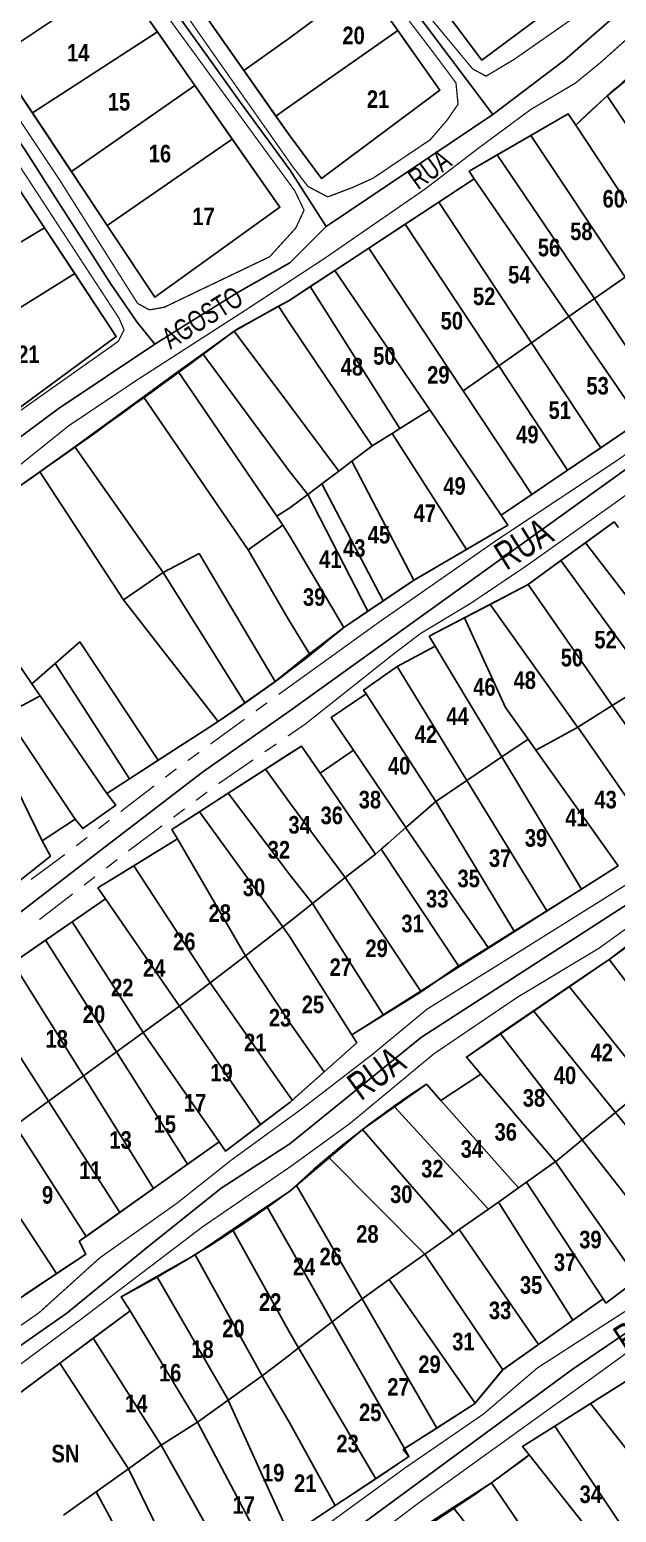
# Model space of a CAD drawing. Extents: x 204256 to 207861, y 4845615 to 4848347.
# Drawn here: x 206918.4 to 207002, y 4847288.9 to 4847500 of the extents above; entities that cross this region are included whole.
import ezdxf
from ezdxf.enums import TextEntityAlignment as Align

# ---------------------------------------------------------------- set-up
doc = ezdxf.new("R2010")
doc.units = 0
doc.header["$LTSCALE"] = 1.5
doc.header["$MEASUREMENT"] = 0
for name, pattern in [('PHANTOMX2', [5, 2.5, -0.5, 0.5, -0.5, 0.5, -0.5]), ('TRACO_13', [8, 5, -1, 1, -1]), ('TRACO_25', [8, 3, -1, 1, -1, 1, -1])]:
    doc.linetypes.add(name, pattern=pattern)
for name, color, linetype in [('CD-MALHA-LOTES', 40, 'CONTINUOUS'), ('RU-QUADRAS', 210, 'CONTINUOUS'), ('SV-EIXO-RUA-N-PAV', 6, 'CONTINUOUS'), ('SV-RUA-NAO-PAV-S-GUIA-C-GUIA', 7, 'PHANTOMX2'), ('SV-TXT-RUA-N-PAV-S-GUIA-C-GUIA', 7, 'CONTINUOUS'), ('Th_NmrPort', 7, 'CONTINUOUS')]:
    doc.layers.add(name, color=color, linetype=linetype)
doc.styles.add('ARIAL', font='ARIAL.TTF')
doc.styles.get("Standard").update_dxf_attribs({"font": 'swisscbo.ttf'})

msp = doc.modelspace()

# ---------------------------------------------------------------- linework, layer by layer
at = {"layer": 'CD-MALHA-LOTES', "linetype": 'Continuous'}
for p, q in [((206913.58, 4847495.92), (206931.05, 4847507.55)), ((206936.59, 4847499.63), (206931.05, 4847507.55)), ((206966.04, 4847506.63), (206955.44, 4847498.8)), ((206966.04, 4847506.63), (206970.83, 4847499.84)), ((206918.79, 4847488.1), (206936.59, 4847499.63)), ((206941.94, 4847491.98), (206936.59, 4847499.63)), ((206948.92, 4847494.12), (206955.44, 4847498.8)), ((206970.83, 4847499.84), (206955.44, 4847489.07)), ((206970.83, 4847499.84), (206976.83, 4847491.34)), ((206913.58, 4847495.92), (206918.79, 4847488.1)), ((206948.92, 4847494.12), (206953.48, 4847487.64)), ((207005.87, 4847494.8), (207000.66, 4847490.53)), ((206924.35, 4847479.74), (206941.94, 4847491.98)), ((206947.27, 4847484.35), (206941.94, 4847491.98)), ((206976.83, 4847491.34), (206959.97, 4847478.79)), ((207000.66, 4847490.53), (206996.18, 4847486.37)), ((207000.66, 4847490.53), (207013.13, 4847471.73)), ((206918.79, 4847488.1), (206924.35, 4847479.74)), ((206953.48, 4847487.64), (206955.44, 4847489.07)), ((206953.48, 4847487.64), (206955.35, 4847484.98)), ((207008.14, 4847468.21), (206996.18, 4847486.37)), ((206929.45, 4847472.07), (206947.27, 4847484.35)), ((206959.97, 4847478.79), (206955.35, 4847484.98)), ((206989.79, 4847484.9), (206984.98, 4847482.12)), ((206989.79, 4847484.9), (207003.2, 4847464.74)), ((206984.98, 4847482.12), (206998.83, 4847461.67)), ((206924.35, 4847479.74), (206929.45, 4847472.07)), ((206920.53, 4847471.74), (206915.75, 4847478.98)), ((206981.72, 4847478.73), (206976.67, 4847475.41)), ((206995.2, 4847459.12), (206981.72, 4847478.73)), ((206976.67, 4847475.41), (206971.91, 4847472.28)), ((206989.89, 4847455.38), (206976.67, 4847475.41)), ((206901.05, 4847460.1), (206920.53, 4847471.74)), ((206924.83, 4847465.24), (206920.53, 4847471.74)), ((206929.45, 4847472.07), (206936.25, 4847461.86)), ((206971.91, 4847472.28), (206966.71, 4847468.87)), ((206985.23, 4847452.11), (206971.91, 4847472.28)), ((206966.71, 4847468.87), (206961.87, 4847465.69)), ((206966.71, 4847468.87), (206980.16, 4847448.54)), ((206924.83, 4847465.24), (206905.37, 4847453.17)), ((206961.87, 4847465.69), (206958.35, 4847463.38)), ((206975.38, 4847445.84), (206961.87, 4847465.69)), ((207003.2, 4847464.74), (206998.83, 4847461.67)), ((206955.44, 4847461.47), (206958.35, 4847463.38)), ((206958.35, 4847463.38), (206971.14, 4847443.18)), ((206953.84, 4847460.59), (206947.51, 4847457.02)), ((206953.84, 4847460.59), (206955.44, 4847461.47)), ((206955.44, 4847458.15), (206953.84, 4847460.59)), ((206998.83, 4847461.67), (206995.2, 4847459.12)), ((206999, 4847461.41), (206998.83, 4847461.67)), ((207008.83, 4847446.62), (206999, 4847461.41)), ((206967.2, 4847440.7), (206955.44, 4847458.15)), ((206989.89, 4847455.38), (206995.2, 4847459.12)), ((207005.4, 4847444.29), (206995.2, 4847459.12)), ((206947.51, 4847457.02), (206943.07, 4847453.81)), ((206955.44, 4847446.47), (206947.51, 4847457.02)), ((206943.07, 4847453.81), (206939.56, 4847451.28)), ((206943.07, 4847453.81), (206955.44, 4847437)), ((206985.23, 4847452.11), (206989.89, 4847455.38)), ((206989.89, 4847455.38), (206999.74, 4847440.45)), ((206985.23, 4847452.11), (206980.16, 4847448.54)), ((206995.03, 4847437.26), (206985.23, 4847452.11)), ((206939.56, 4847451.28), (206934.6, 4847447.68)), ((206939.56, 4847451.28), (206953.63, 4847430.71)), ((206934.6, 4847447.68), (206924.82, 4847440.59)), ((206949.51, 4847425.92), (206934.6, 4847447.68)), ((206980.16, 4847448.54), (206989.91, 4847433.78)), ((206962.45, 4847437.13), (206955.44, 4847446.47)), ((206971.14, 4847443.18), (206975.38, 4847445.84)), ((206975.38, 4847445.84), (206985.57, 4847430.84)), ((206971.14, 4847443.18), (206970.04, 4847442.49)), ((206999.74, 4847440.45), (207005.4, 4847444.29)), ((206970.04, 4847442.49), (206967.2, 4847440.7)), ((206980.63, 4847425.98), (206970.04, 4847442.49)), ((206924.82, 4847440.59), (206919.87, 4847437.01)), ((206924.82, 4847440.59), (206937.42, 4847422.69)), ((206967.12, 4847440.65), (206964.31, 4847438.53)), ((206967.2, 4847440.7), (206967.12, 4847440.65)), ((206995.03, 4847437.26), (206999.74, 4847440.45)), ((206919.87, 4847437.01), (206905.06, 4847426.76)), ((206919.87, 4847437.01), (206931.77, 4847418.8)), ((206955.44, 4847437), (206958.02, 4847433.77)), ((206962.45, 4847437.13), (206960.04, 4847435.3)), ((206964.31, 4847438.53), (206962.45, 4847437.13)), ((206964.31, 4847438.53), (206973.13, 4847421.58)), ((206989.91, 4847433.78), (206995.03, 4847437.26)), ((206960.04, 4847435.3), (206958.02, 4847433.77)), ((206968.77, 4847418.66), (206960.04, 4847435.3)), ((206958.02, 4847433.77), (206955.44, 4847431.91)), ((206958.02, 4847433.77), (206966.59, 4847417.2)), ((206985.57, 4847430.84), (206989.91, 4847433.78)), ((206953.63, 4847430.71), (206955.44, 4847431.91)), ((206953.63, 4847430.71), (206954.45, 4847429.43)), ((206986.53, 4847429.44), (206985.57, 4847430.84)), ((206949.51, 4847425.92), (206954.45, 4847429.43)), ((206954.45, 4847429.43), (206955.44, 4847427.87)), ((206980.63, 4847425.98), (206986.53, 4847429.44)), ((206963.13, 4847414.88), (206955.44, 4847427.87)), ((206997.56, 4847426.92), (206994.07, 4847424.39)), ((207010.66, 4847409.9), (206997.56, 4847426.92)), ((206905.64, 4847425.99), (206918.73, 4847406.86)), ((206937.42, 4847422.69), (206942.56, 4847425.4)), ((206942.56, 4847425.4), (206953.37, 4847407.2)), ((206955.28, 4847415.99), (206949.51, 4847425.92)), ((206973.13, 4847421.58), (206980.63, 4847425.98)), ((206994.07, 4847424.39), (206989.39, 4847421)), ((207006.7, 4847407.04), (206994.07, 4847424.39)), ((206931.77, 4847418.8), (206937.42, 4847422.69)), ((206949.04, 4847404.14), (206937.42, 4847422.69)), ((206968.77, 4847418.66), (206973.13, 4847421.58)), ((206989.39, 4847421), (206983.97, 4847418.15)), ((206989.39, 4847421), (207001.39, 4847403.74)), ((206945.25, 4847401.5), (206931.77, 4847418.8)), ((206966.59, 4847417.2), (206968.77, 4847418.66)), ((206983.97, 4847418.15), (206980.34, 4847416.25)), ((206958.26, 4847411.13), (206955.28, 4847415.99)), ((206966.59, 4847417.2), (206963.13, 4847414.88)), ((206986.2, 4847403.47), (206980.34, 4847416.25)), ((206963.13, 4847414.88), (206958.26, 4847411.13)), ((206925.55, 4847412.83), (206922.02, 4847409.74)), ((206936.72, 4847395.97), (206925.55, 4847412.83)), ((206976.14, 4847412.2), (206970.73, 4847409.32)), ((206976.14, 4847412.2), (206980.14, 4847405.58)), ((206922.02, 4847409.74), (206918.73, 4847406.86)), ((206932.62, 4847393.31), (206922.02, 4847409.74)), ((206958.26, 4847411.13), (206953.37, 4847407.2)), ((206965.96, 4847405.96), (206970.73, 4847409.32)), ((206970.73, 4847409.32), (206980.68, 4847393.11)), ((206918.73, 4847406.86), (206919.9, 4847405.14)), ((206953.37, 4847407.2), (206949.04, 4847404.14)), ((206966.32, 4847405.41), (206965.96, 4847405.96)), ((206976.26, 4847390.12), (206966.32, 4847405.41)), ((206980.14, 4847405.58), (206985.65, 4847396.46)), ((207001.39, 4847403.74), (207006.7, 4847407.04)), ((206919.9, 4847405.14), (206914.97, 4847402.49)), ((206929.42, 4847391.23), (206919.9, 4847405.14)), ((206949.04, 4847404.14), (206945.25, 4847401.5)), ((206989.39, 4847398.99), (206986.2, 4847403.47)), ((206996.46, 4847400.68), (207001.39, 4847403.74)), ((207001.39, 4847403.74), (207012.47, 4847387.98)), ((206920.2, 4847384.51), (206912.13, 4847400.97)), ((206914.97, 4847402.49), (206924.9, 4847387.59)), ((206936.72, 4847395.97), (206945.25, 4847401.5)), ((206985.65, 4847396.46), (206989.39, 4847398.99)), ((206989.39, 4847398.99), (206990.5, 4847397.42)), ((207007.57, 4847384.65), (206996.46, 4847400.68)), ((206955.38, 4847396.89), (206952, 4847394.71)), ((206955.38, 4847396.89), (206957.11, 4847397.98)), ((206957.11, 4847397.98), (206959.77, 4847394.12)), ((206964.52, 4847397.4), (206959.77, 4847394.12)), ((206971.98, 4847386.38), (206964.52, 4847397.4)), ((206990.5, 4847397.42), (207002.21, 4847380.94)), ((206932.62, 4847393.31), (206936.72, 4847395.97)), ((206952, 4847394.71), (206946.67, 4847391.27)), ((206952, 4847394.71), (206955.44, 4847389.93)), ((206980.68, 4847393.11), (206985.65, 4847396.46)), ((206997.01, 4847377.61), (206985.65, 4847396.46)), ((206929.42, 4847391.23), (206932.62, 4847393.31)), ((206959.77, 4847394.12), (206967.66, 4847382.62)), ((206980.68, 4847393.11), (206976.26, 4847390.12)), ((206992.08, 4847374.54), (206980.68, 4847393.11)), ((206930.67, 4847389.6), (206929.42, 4847391.23)), ((206942.6, 4847388.64), (206946.67, 4847391.27)), ((206946.67, 4847391.27), (206955.44, 4847379.67)), ((206925.96, 4847386.24), (206930.67, 4847389.6)), ((206942.6, 4847388.64), (206938.65, 4847386.1)), ((206954.48, 4847372.26), (206942.6, 4847388.64)), ((206963.32, 4847379.27), (206955.44, 4847389.93)), ((206976.26, 4847390.12), (206971.98, 4847386.38)), ((206987.42, 4847371.63), (206976.26, 4847390.12)), ((206924.9, 4847387.59), (206920.2, 4847384.51)), ((206924.9, 4847387.59), (206925.96, 4847386.24)), ((206969.45, 4847384.18), (206971.98, 4847386.38)), ((206921.35, 4847382.3), (206920.2, 4847384.51)), ((206933.22, 4847380.94), (206939.48, 4847384.8)), ((206938.65, 4847386.1), (206939.48, 4847384.8)), ((206939.48, 4847384.8), (206949.16, 4847368.12)), ((206968.45, 4847383.31), (206969.45, 4847384.18)), ((206917.02, 4847378.84), (206921.35, 4847382.3)), ((206967.66, 4847382.62), (206968.45, 4847383.31)), ((206968.45, 4847383.31), (206979.5, 4847366.69)), ((206933.22, 4847380.94), (206928.12, 4847377.8)), ((206944.13, 4847364.3), (206933.22, 4847380.94)), ((207002.21, 4847380.94), (206997.01, 4847377.61)), ((206928.12, 4847377.8), (206929.22, 4847376.25)), ((206958.69, 4847375.56), (206955.44, 4847379.67)), ((206963.32, 4847379.27), (206958.69, 4847375.56)), ((206974.18, 4847363.01), (206963.32, 4847379.27)), ((206924.47, 4847372.98), (206929.22, 4847376.25)), ((206929.22, 4847376.25), (206939.73, 4847360.95)), ((206992.08, 4847374.54), (206997.01, 4847377.61)), ((206958.69, 4847375.56), (206955.44, 4847373.01)), ((206958.69, 4847375.56), (206968.79, 4847359.69)), ((206987.42, 4847371.63), (206992.08, 4847374.54)), ((206924.47, 4847372.98), (206920.68, 4847370.37)), ((206934.57, 4847357.22), (206924.47, 4847372.98)), ((206954.48, 4847372.26), (206949.16, 4847368.12)), ((206954.48, 4847372.26), (206955.44, 4847373.01)), ((206955.44, 4847370.82), (206954.48, 4847372.26)), ((206983.73, 4847369.33), (206987.42, 4847371.63)), ((206916.01, 4847367.15), (206920.68, 4847370.37)), ((206920.68, 4847370.37), (206930.77, 4847354.46)), ((206964.27, 4847356.91), (206955.44, 4847370.82)), ((206949.16, 4847368.12), (206944.13, 4847364.3)), ((206949.16, 4847368.12), (206955.44, 4847358.6)), ((207000.94, 4847367.63), (206995.26, 4847363.78)), ((207012.42, 4847352.52), (207000.94, 4847367.63)), ((206926.05, 4847351.04), (206916.01, 4847367.15)), ((206974.18, 4847363.01), (206979.5, 4847366.69)), ((206921.09, 4847347.45), (206910.76, 4847363.54)), ((206944.13, 4847364.3), (206939.73, 4847360.95)), ((206944.13, 4847364.3), (206955.44, 4847348.06)), ((206968.79, 4847359.69), (206974.18, 4847363.01)), ((206995.26, 4847363.78), (206990.17, 4847360.31)), ((207006.79, 4847349.29), (206995.26, 4847363.78)), ((206939.73, 4847360.95), (206934.57, 4847357.22)), ((206939.73, 4847360.95), (206951.3, 4847344.12)), ((206968.79, 4847359.69), (206964.27, 4847356.91)), ((206990.17, 4847360.31), (206985.43, 4847357.09)), ((207001.84, 4847345.84), (206990.17, 4847360.31)), ((206930.77, 4847354.46), (206934.57, 4847357.22)), ((206934.57, 4847357.22), (206945.39, 4847341.68)), ((206955.44, 4847358.6), (206960.33, 4847351.62)), ((206964.27, 4847356.91), (206964.99, 4847355.77)), ((206997.1, 4847341.96), (206985.43, 4847357.09)), ((206964.99, 4847355.77), (206960.33, 4847351.62)), ((206930.77, 4847354.46), (206926.05, 4847351.04)), ((206940.9, 4847338.49), (206930.77, 4847354.46)), ((206921.09, 4847347.45), (206926.05, 4847351.04)), ((206936.02, 4847335.02), (206926.05, 4847351.04)), ((206960.33, 4847351.62), (206955.8, 4847347.57)), ((206982.66, 4847351.31), (206976.98, 4847347.56)), ((207001.84, 4847345.84), (207005.13, 4847348.53)), ((206921.09, 4847347.45), (206916.35, 4847344.01)), ((206931.24, 4847331.62), (206921.09, 4847347.45)), ((206951.3, 4847344.12), (206955.5, 4847347.3)), ((206955.44, 4847348.06), (206955.8, 4847347.57)), ((206955.8, 4847347.57), (206955.5, 4847347.3)), ((206965.82, 4847343.42), (206970.37, 4847346.65)), ((206970.37, 4847346.65), (206983.65, 4847332.18)), ((206976.98, 4847347.56), (206988.05, 4847335.11)), ((206926.44, 4847328.2), (206916.35, 4847344.01)), ((206946.29, 4847340.34), (206951.3, 4847344.12)), ((206997.1, 4847341.96), (207001.84, 4847345.84)), ((207001.84, 4847345.84), (207014.96, 4847329.59)), ((206965.82, 4847343.42), (206961.05, 4847339.4)), ((206978.73, 4847328.52), (206965.82, 4847343.42)), ((206993.28, 4847338.83), (206997.1, 4847341.96)), ((206997.1, 4847341.96), (207009.78, 4847325.7)), ((206922.24, 4847322.91), (206910.94, 4847340.09)), ((206945.39, 4847341.68), (206940.9, 4847338.49)), ((206945.39, 4847341.68), (206946.29, 4847340.34)), ((206936.02, 4847335.02), (206940.9, 4847338.49)), ((206961.05, 4847339.4), (206956.41, 4847335.46)), ((206974.7, 4847325.66), (206961.05, 4847339.4)), ((206993.28, 4847338.83), (207005.03, 4847322.14)), ((206989.19, 4847335.92), (206988.05, 4847335.11)), ((207000.08, 4847319.31), (206989.19, 4847335.92)), ((206931.24, 4847331.62), (206936.02, 4847335.02)), ((206952.17, 4847332.44), (206955.44, 4847334.64)), ((206955.44, 4847334.64), (206956.41, 4847335.46)), ((206956.41, 4847335.46), (206965.74, 4847319.32)), ((206985.19, 4847333.09), (206988.05, 4847335.11)), ((206926.44, 4847328.2), (206931.24, 4847331.62)), ((206947.28, 4847329.17), (206952.17, 4847332.44)), ((206952.17, 4847332.44), (206955.44, 4847326.73)), ((206983.75, 4847332.07), (206979.6, 4847329.17)), ((206983.65, 4847332.18), (206983.75, 4847332.07)), ((206983.75, 4847332.07), (206985.19, 4847333.09)), ((206985.19, 4847333.09), (206995.77, 4847316.27)), ((206925.47, 4847327.51), (206926.44, 4847328.2)), ((206926.41, 4847325.68), (206925.47, 4847327.51)), ((206941.96, 4847325.6), (206947.28, 4847329.17)), ((206947.28, 4847329.17), (206955.44, 4847314.47)), ((206978.73, 4847328.52), (206974.7, 4847325.66)), ((206979.6, 4847329.17), (206978.73, 4847328.52)), ((206990.88, 4847312.81), (206979.6, 4847329.17)), ((206922.24, 4847322.91), (206926.41, 4847325.68)), ((206936.51, 4847322.49), (206941.96, 4847325.6)), ((206951.53, 4847308.37), (206941.96, 4847325.6)), ((206961.51, 4847316.06), (206955.44, 4847326.73)), ((206974.7, 4847325.66), (206969.6, 4847322.05)), ((206974.7, 4847325.66), (206985.81, 4847309.23)), ((206917.64, 4847319.84), (206922.24, 4847322.91)), ((206936.51, 4847322.49), (206946.62, 4847305.02)), ((206969.6, 4847322.05), (206965.74, 4847319.32)), ((206981.84, 4847304.47), (206969.6, 4847322.05)), ((207000.47, 4847318.71), (207005.03, 4847322.14)), ((206965.74, 4847319.32), (206961.51, 4847316.06)), ((206965.74, 4847319.32), (206976.38, 4847300.93)), ((206995.77, 4847316.27), (207000.08, 4847319.31)), ((207000.08, 4847319.31), (207000.47, 4847318.71)), ((206927.45, 4847313.7), (206932.7, 4847317.6)), ((206932.7, 4847317.6), (206942.29, 4847301.78)), ((206956.7, 4847312.34), (206955.44, 4847314.47)), ((206961.51, 4847316.06), (206956.7, 4847312.34)), ((206961.51, 4847316.06), (206971.78, 4847298)), ((206990.88, 4847312.81), (206995.77, 4847316.27)), ((206927.45, 4847313.7), (206922.68, 4847310.16)), ((206937.15, 4847298.5), (206927.45, 4847313.7)), ((206956.7, 4847312.34), (206955.44, 4847311.37)), ((206956.7, 4847312.34), (206967.69, 4847293.72)), ((206985.81, 4847309.23), (206990.88, 4847312.81)), ((206955.44, 4847311.37), (206951.53, 4847308.37)), ((206907.11, 4847298.59), (206922.68, 4847310.16)), ((206922.68, 4847310.16), (206932.47, 4847295.13)), ((206946.68, 4847304.91), (206951.53, 4847308.37)), ((206951.53, 4847308.37), (206955.44, 4847301.6)), ((206981.84, 4847304.47), (206985.81, 4847309.23)), ((207003.88, 4847307.94), (206998.29, 4847304.41)), ((206942.29, 4847301.78), (206946.68, 4847304.91)), ((206946.62, 4847305.02), (206946.68, 4847304.91)), ((206946.68, 4847304.91), (206954.84, 4847286.9)), ((206998.29, 4847304.41), (206993.22, 4847301.22)), ((207011.17, 4847288.02), (206998.29, 4847304.41)), ((206942.29, 4847301.78), (206937.15, 4847298.5)), ((206951.36, 4847284.65), (206942.29, 4847301.78)), ((206961.93, 4847289.89), (206955.44, 4847301.6)), ((206971.78, 4847298), (206976.38, 4847300.93)), ((207004.89, 4847283.78), (206993.22, 4847301.22)), ((206937.15, 4847298.5), (206932.47, 4847295.13)), ((206946.46, 4847281.87), (206937.15, 4847298.5)), ((206989.57, 4847297.1), (206984.17, 4847293.14)), ((206989.57, 4847297.1), (207001.8, 4847281.67)), ((206927.9, 4847291.85), (206932.47, 4847295.13)), ((206932.47, 4847295.13), (206941.63, 4847276.38)), ((206967.69, 4847293.72), (206961.93, 4847289.89)), ((206927.9, 4847291.85), (206923.23, 4847288.51)), ((206937.47, 4847274.13), (206927.9, 4847291.85)), ((206984.17, 4847293.14), (206978.71, 4847289.61)), ((206984.17, 4847293.14), (206995.35, 4847276.84)), ((206961.93, 4847289.89), (206955.44, 4847285.57)), ((206978.71, 4847289.61), (206973.5, 4847286.25)), ((206978.71, 4847289.61), (206991.39, 4847273.78))]:
    msp.add_line(p, q, dxfattribs=at)
for points in [[(206975.61, 4847505.22), (206982.83, 4847495.62), (206998.32, 4847507.17)], [(206944.11, 4847500.97), (206948.92, 4847494.12)], [(206996.18, 4847486.37), (206995.12, 4847487.98), (206989.79, 4847484.9)], [(206936.25, 4847461.86), (206954.04, 4847474.67), (206947.27, 4847484.35)], [(206984.98, 4847482.12), (206980.98, 4847479.81), (206981.72, 4847478.73)], [(206912.09, 4847442.56), (206930.74, 4847456.28), (206924.83, 4847465.24)], [(207002.27, 4847429.1), (207001.65, 4847429.88), (206997.56, 4847426.92)], [(206983.97, 4847418.15), (206996.36, 4847400.83)], [(206980.34, 4847416.25), (206975.29, 4847413.61), (206976.14, 4847412.2)], [(206966.32, 4847405.41), (206961.36, 4847402.07), (206964.52, 4847397.4)], [(206996.23, 4847400.54), (206990.5, 4847397.42)], [(206996.46, 4847400.68), (206996.23, 4847400.54)], [(206996.36, 4847400.83), (206996.46, 4847400.68)], [(206971.98, 4847386.38), (206972.08, 4847386.23), (206983.73, 4847369.33)], [(206967.66, 4847382.62), (206967.49, 4847382.47), (206963.32, 4847379.27)], [(207006.6, 4847371.94), (207001.07, 4847367.72), (207000.94, 4847367.63)], [(206979.5, 4847366.69), (206979.6, 4847366.76), (206983.73, 4847369.33)], [(206985.43, 4847357.09), (206980.61, 4847353.72), (206982.66, 4847351.31)], [(206993.13, 4847339.04), (206982.66, 4847351.31)], [(206976.98, 4847347.56), (206974.92, 4847349.87), (206970.37, 4847346.65)], [(206989.19, 4847335.92), (206993.12, 4847338.7), (206993.28, 4847338.83)], [(206993.28, 4847338.83), (206993.13, 4847339.04)], [(206936.51, 4847322.49), (206931.46, 4847319.62), (206932.7, 4847317.6)], [(206976.38, 4847300.93), (206981.76, 4847304.37), (206981.84, 4847304.47)], [(206993.22, 4847301.22), (206988.61, 4847298.31), (206989.57, 4847297.1)], [(206967.69, 4847293.72), (206972.42, 4847296.87), (206971.78, 4847298)]]:
    msp.add_lwpolyline(points, dxfattribs=at)
at = {"layer": 'RU-QUADRAS', "color": 6, "linetype": 'Continuous'}
msp.add_lwpolyline([(206875.71, 4847640.99), (206891.75, 4847652.17), (206943.28, 4847582.61), (206973.87, 4847539.58), (206998.32, 4847507.17), (206982.83, 4847495.62), (206955.44, 4847532.03, 0.003741)], format="xyb", close=True, dxfattribs=at)
for points in [[(206856.17, 4847626.02), (206870.96, 4847636.9), (206955.44, 4847521.66), (206976.83, 4847491.34), (206959.97, 4847478.79), (206955.35, 4847484.98)], [(206836.43, 4847611.86), (206850.68, 4847622.51), (206954.04, 4847474.67), (206936.25, 4847461.86)], [(206815.1, 4847596.56), (206831.35, 4847606.79), (206930.74, 4847456.28), (206912.09, 4847442.56)]]:
    msp.add_lwpolyline(points, close=True, dxfattribs=at)
for points in [[(206905.06, 4847426.76, 0.010422), (206947.96, 4847457.34), (206955.44, 4847461.47), (206981.72, 4847478.73), (206980.98, 4847479.81), (206995.12, 4847487.98), (206996.18, 4847486.37, -0.031038), (207009.84, 4847498.05)], [(207010.23, 4847447.57), (206985.57, 4847430.84), (206986.53, 4847429.44), (206973.08, 4847421.55), (206963.13, 4847414.88, -0.029604), (206945.27, 4847401.51), (206929.42, 4847391.23), (206930.67, 4847389.6), (206925.96, 4847386.24), (206924.9, 4847387.59), (206920.2, 4847384.51), (206921.35, 4847382.3), (206917.02, 4847378.84)], [(206882.83, 4847283.56, 0.023117), (206903.61, 4847298.16), (206904.73, 4847296.82), (206932.7, 4847317.6), (206931.46, 4847319.62, 0.03653), (206955.44, 4847334.64, -0.043511), (206974.92, 4847349.87), (206976.98, 4847347.56), (206982.66, 4847351.31), (206980.61, 4847353.72), (207000.94, 4847367.63), (207017.26, 4847379.39)], [(206969.08, 4847283.39, 0.02956), (206989.57, 4847297.1), (206988.61, 4847298.31), (207003.89, 4847307.94)]]:
    msp.add_lwpolyline(points, format="xyb", dxfattribs=at)
for points in [[(206906.08, 4847360.32), (206929.22, 4847376.25), (206928.12, 4847377.8), (206939.48, 4847384.8), (206938.65, 4847386.1), (206957.11, 4847397.98), (206959.77, 4847394.12), (206964.52, 4847397.4), (206961.36, 4847402.07), (206966.32, 4847405.41), (206965.96, 4847405.96), (206970.73, 4847409.32), (206976.14, 4847412.2), (206975.29, 4847413.61), (206989.31, 4847420.95), (207001.65, 4847429.88), (207002.27, 4847429.1)], [(207002.21, 4847380.94), (206964.27, 4847356.91), (206964.99, 4847355.77), (206955.5, 4847347.3), (206946.29, 4847340.34), (206945.39, 4847341.68), (206925.47, 4847327.51), (206926.41, 4847325.68), (206912.86, 4847316.66)], [(207019.33, 4847332.87), (207000.47, 4847318.71), (207000.08, 4847319.31), (206985.77, 4847309.2), (206981.76, 4847304.37), (206971.58, 4847297.87), (206972.42, 4847296.87), (206955.44, 4847285.57)]]:
    msp.add_lwpolyline(points, dxfattribs=at)
at = {"layer": 'SV-EIXO-RUA-N-PAV'}
for points in [[(206955.46, 4847402.99), (207035.84, 4847460.74), (207084.5, 4847497.59), (207121.98, 4847523.54), (207165.68, 4847555.71), (207192.57, 4847574.41), (207205.87, 4847583.46), (207301.47, 4847651.14), (207305.04, 4847655.16), (207308.41, 4847658.97), (207325.89, 4847668.53), (207332.02, 4847674.83), (207339.59, 4847679.34), (207343.73, 4847683.48), (207348.06, 4847684.2), (207352.48, 4847684.2)], [(206955.46, 4847466.78), (206960.63, 4847471.95), (206984.37, 4847487.87), (206994.59, 4847495.6), (207004.03, 4847503.87), (207016.04, 4847514.4), (207023.23, 4847520.04), (207033.25, 4847527.9), (207042.82, 4847534.87), (207054.7, 4847543.52), (207063.02, 4847550.24), (207076.67, 4847561.26), (207089.82, 4847570.87), (207101.3, 4847579.27), (207110.59, 4847585.97), (207130.3, 4847600.2), (207142.21, 4847608.79), (207150.48, 4847614.65), (207160.48, 4847621.79), (207167.63, 4847626.8), (207170.81, 4847629.28), (207188.01, 4847642.68), (207190.86, 4847644.77), (207207.08, 4847656.72)], [(207374.98, 4847651), (207367.88, 4847645.82), (207360.67, 4847639.15), (207331.83, 4847617.06), (207324.09, 4847611.13), (207311.66, 4847600.5), (207256.51, 4847561.39), (207217.49, 4847536.79), (207215.72, 4847534.76), (207215.29, 4847534.03), (207211.55, 4847529.94), (207182.71, 4847509.94), (207159.47, 4847491.02), (207069.99, 4847422.08), (207011.33, 4847380.54), (206974.21, 4847356.58), (206955.45, 4847341.36)], [(206955.46, 4847480.02), (206948.43, 4847489.57), (206940.29, 4847500.96), (206930.22, 4847515.05), (206925.23, 4847521.67), (206915.41, 4847535.15), (206908.09, 4847545.93), (206899.24, 4847558.6), (206891.91, 4847568.98), (206884.18, 4847580.07), (206876.7, 4847591.01), (206869.58, 4847600.88), (206861.95, 4847611.92), (206855.43, 4847620.67), (206851.98, 4847625.86), (206850.04, 4847627.99)], [(206830.95, 4847612.72), (206834.05, 4847609.02), (206838.73, 4847601.69), (206842.81, 4847595.34), (206847.73, 4847588.2), (206851.81, 4847582.15), (206856.34, 4847575.35), (206860.95, 4847568.28), (206866.39, 4847559.82), (206869.79, 4847554.68), (206873.99, 4847548.07), (206879.28, 4847540.36), (206885.7, 4847530.8), (206891.07, 4847523.01), (206895.45, 4847516.36), (206900.63, 4847508.09), (206906.45, 4847499.77), (206912.34, 4847490.74), (206917.94, 4847482.5), (206921.94, 4847476.27), (206926.63, 4847468.94), (206929.92, 4847463.8), (206933.69, 4847458.36), (206936.25, 4847455.18)], [(206955.45, 4847279.71), (206995.65, 4847309.27), (207028.09, 4847331.26), (207055.3, 4847351.62), (207089.54, 4847376.67), (207128.74, 4847404.87), (207201.19, 4847460.92), (207238.4, 4847489.66), (207241.6, 4847492.19), (207248.67, 4847497.41), (207286.88, 4847520.12), (207337.43, 4847552.83), (207365.03, 4847570.44), (207368.78, 4847572.83), (207411.58, 4847602.66)], [(206955.46, 4847526.3), (206984.37, 4847487.87)], [(206955.46, 4847480.02), (206960.63, 4847471.95)], [(206955.46, 4847466.78), (206948.19, 4847462.63), (206940.84, 4847458.08), (206936.25, 4847455.18), (206922.45, 4847445.99), (206910.3, 4847436.97), (206900.55, 4847429.35), (206892.84, 4847422.7), (206887.64, 4847418.36), (206881.58, 4847412.92), (206871.66, 4847406.61), (206863.01, 4847400.49), (206857.64, 4847396.95), (206850.02, 4847391.43), (206842.13, 4847385.47), (206835.3, 4847381.62), (206830.57, 4847379.52), (206824.69, 4847376.56)], [(206955.46, 4847402.99), (206943, 4847394.27), (206928.35, 4847383.04), (206912.48, 4847370.83), (206897.59, 4847360.82), (206883.18, 4847350.57), (206867.8, 4847341.29), (206855.11, 4847334.45), (206846.57, 4847330.22)], [(206955.45, 4847341.36), (206945.7, 4847335.05), (206934.7, 4847326.31), (206923.71, 4847317.28), (206907.08, 4847305.72), (206891.85, 4847295.29), (206877.19, 4847286.27), (206869.95, 4847281.57)]]:
    msp.add_lwpolyline(points, dxfattribs=at)
at = {"layer": 'SV-RUA-NAO-PAV-S-GUIA-C-GUIA', "linetype": 'TRACO_13', "const_width": 0.18, "flags": 128}
for points in [[(206955.46, 4847481.03), (206943.57, 4847497.93), (206927.83, 4847520.54), (206909.59, 4847545.75), (206894.14, 4847567.87), (206889.59, 4847574.38), (206871.52, 4847600.89), (206854.7, 4847624.41), (206853.9, 4847625.86)], [(206955.46, 4847477.98), (206935.96, 4847504.65), (206914.53, 4847534.35), (206894.12, 4847563.67), (206891.05, 4847568.08), (206871.85, 4847594.79), (206852.63, 4847622.6), (206851.55, 4847623.97)], [(206812.87, 4847595.81), (206813.68, 4847594.3), (206850.22, 4847537.96), (206875.82, 4847496.71), (206893.76, 4847466.4), (206898.77, 4847457.93), (206908.82, 4847441.3), (206910.84, 4847441.33), (206931.03, 4847455.59), (206931.85, 4847457.21), (206931.15, 4847458.85), (206903.75, 4847500.77), (206893.94, 4847515.29), (206875.68, 4847542.29), (206850.89, 4847580.58), (206833.17, 4847608.01), (206831.89, 4847609.43), (206830.99, 4847609.85)], [(206834.39, 4847611.17), (206835.92, 4847608.46), (206863.56, 4847567.46), (206887.2, 4847531.74), (206893.96, 4847521.6), (206922.57, 4847478.72), (206932.62, 4847462.81), (206933.8, 4847460.97), (206935.47, 4847460.07)], [(206955.46, 4847529.21), (206955.5, 4847529.15), (206964.73, 4847516.33), (206974.52, 4847502.76), (206981.51, 4847494.35), (206983.41, 4847493.33), (206987.41, 4847495.72), (206997.19, 4847502.54), (207000.08, 4847505.67), (206999.38, 4847508.11), (206978.53, 4847537.04), (206955.75, 4847566.98), (206955.46, 4847567.38)], [(206955.46, 4847523.55), (206958.3, 4847519.74), (206975.81, 4847496.81), (206979.12, 4847492.38), (206979.42, 4847489.34), (206977.88, 4847487.1), (206975.46, 4847484.29), (206967.32, 4847478.81), (206964.4, 4847477.49), (206960.86, 4847476.15), (206958.03, 4847477.64), (206955.77, 4847480.58), (206955.46, 4847481.03)]]:
    msp.add_lwpolyline(points, dxfattribs=at)
at = {"layer": 'SV-RUA-NAO-PAV-S-GUIA-C-GUIA', "linetype": 'TRACO_25', "const_width": 0.18, "flags": 128}
for points in [[(206955.46, 4847464.16), (206960.5, 4847467.46), (206974.7, 4847477.25), (206982.54, 4847483.24), (206989.75, 4847488.57), (206996.14, 4847492.35), (206999.71, 4847495.27), (207006.17, 4847501.04), (207015, 4847510.13), (207023.03, 4847516.72), (207026.85, 4847519.96), (207038.98, 4847528.27), (207050.13, 4847537.13), (207057.92, 4847542.51), (207064.5, 4847548.26), (207073.01, 4847555.01), (207079.15, 4847559.46), (207087.79, 4847565.16), (207096.24, 4847572.03), (207103.43, 4847577.81), (207110.47, 4847582.56), (207117.13, 4847587.41), (207122.7, 4847591.52), (207128.48, 4847596.2), (207136.67, 4847601.98), (207145.98, 4847608.17), (207152.15, 4847611.38), (207156.59, 4847614.2), (207159.76, 4847614.37), (207162.89, 4847612.85), (207164.37, 4847610.89), (207168.66, 4847603.77), (207185.22, 4847582.26), (207187.9, 4847578.13), (207188.18, 4847576.04), (207186.83, 4847573.97), (207151.2, 4847548.53), (207120.25, 4847525.63), (207094.45, 4847507.24), (207072.14, 4847491.18), (207046.76, 4847472.99), (207024.25, 4847455.06), (207013.05, 4847446.23), (207001.72, 4847438.41), (206984.7, 4847427.14), (206968.12, 4847415.59), (206955.46, 4847406.48)], [(206955.46, 4847399.61), (206957.66, 4847401.12), (206970.03, 4847410.93), (206974.05, 4847413.99), (206981.24, 4847418.32), (206989.1, 4847423.6), (207001.85, 4847432.64), (207012.58, 4847440.5), (207025.49, 4847449.59), (207044.48, 4847463.4), (207059.97, 4847476.55), (207073.82, 4847485.56), (207078.79, 4847490.34), (207085.27, 4847495.29), (207095.14, 4847500.42), (207105.32, 4847507.31), (207116.17, 4847516.57), (207126.3, 4847523.17), (207138.03, 4847532.43), (207155.4, 4847545), (207169.82, 4847555.65), (207190.96, 4847570.73), (207193.06, 4847571.03), (207193.84, 4847570.06), (207200.81, 4847558.34), (207211.29, 4847539.47), (207212.35, 4847535.73), (207212.05, 4847533.37), (207211.76, 4847532.45), (207203.84, 4847527.99), (207197.28, 4847523.56), (207186.52, 4847515.95), (207179.83, 4847511.22), (207172.87, 4847504.47), (207165.89, 4847499.54), (207157.23, 4847492.52), (207151.42, 4847487.89), (207143.16, 4847480.62), (207135.2, 4847474.95), (207127.71, 4847469.47), (207119.28, 4847463.13), (207113.34, 4847458.97), (207104.23, 4847451.28), (207097.87, 4847446.47), (207085.99, 4847437.41), (207074.96, 4847428.38), (207065.48, 4847420.94), (207054.6, 4847413.34), (207042.74, 4847405.63), (207026, 4847394.2), (207012.3, 4847383.87), (206999.19, 4847375.63), (206986.21, 4847367.52), (206975.01, 4847360.55), (206967.15, 4847354.05), (206957.16, 4847346.36), (206955.45, 4847345.12)], [(206955.45, 4847338.07), (206955.78, 4847338.3), (206964.04, 4847344.29), (206975.99, 4847354.2), (206987.87, 4847362.24), (206999.45, 4847369.19), (207016.47, 4847381.41), (207030.85, 4847391.14), (207044.97, 4847401.3), (207055.03, 4847409.29), (207066.39, 4847417.25), (207076.12, 4847423.4), (207085.78, 4847430.99), (207095.78, 4847439.18), (207105.49, 4847446.95), (207115.02, 4847454.26), (207126.43, 4847462.18), (207135.48, 4847469.2), (207145.01, 4847476.62), (207152.78, 4847482.37), (207162.41, 4847490.53), (207171.99, 4847497.48), (207181.67, 4847505.09), (207188.63, 4847511.39), (207196.44, 4847516.67), (207204.85, 4847522.79), (207211.77, 4847527.64), (207214.21, 4847529.04), (207216.91, 4847528.6), (207224.14, 4847517.57), (207232.73, 4847503.92), (207237.92, 4847494.96), (207238.23, 4847492.54), (207236.21, 4847490.13), (207228.64, 4847484.26), (207207.36, 4847467.7), (207185.82, 4847451.6), (207162.72, 4847432.71), (207137.07, 4847414.24), (207110.62, 4847393.73), (207093.37, 4847381.88), (207074.53, 4847368.11), (207059.56, 4847356.91), (207045.95, 4847348.25), (207026.04, 4847332.12), (207004.58, 4847318.41), (206990.7, 4847309.47), (206983.04, 4847302.92), (206982.96, 4847302.87), (206971.91, 4847295.28), (206960.03, 4847286.64), (206955.45, 4847283.64)], [(206955.45, 4847276.39), (206957, 4847277.58), (206973.89, 4847290.33), (206991.3, 4847302.85), (206995.13, 4847305.61), (207021.14, 4847324.43), (207041.38, 4847338.07), (207058.04, 4847351.09), (207074.54, 4847362.16), (207088.07, 4847372.97), (207098.52, 4847380.58), (207111.77, 4847389.77), (207124, 4847398.21), (207138.33, 4847408.83), (207149.95, 4847418.47), (207161.81, 4847427.15), (207175.36, 4847438.03), (207188.68, 4847448.44), (207203.63, 4847460.29), (207212.01, 4847467.28), (207226.68, 4847477.81), (207235.29, 4847485.18), (207239.01, 4847487.57), (207241.31, 4847487.54), (207243.39, 4847485.1), (207256.92, 4847466.61), (207264.21, 4847454.77), (207264.38, 4847451.64), (207261.01, 4847447.89), (207248.75, 4847438.28), (207229.54, 4847423.22), (207212.27, 4847409.6), (207191.19, 4847392.63), (207172.25, 4847377.52), (207154.41, 4847364.9), (207132.68, 4847347.13), (207112.34, 4847331.32), (207095.17, 4847319.85), (207073.75, 4847305.81), (207069.16, 4847302.7), (207057.78, 4847295), (207045.38, 4847285.56), (207013.5, 4847261.35), (206993.29, 4847246.58), (206971.36, 4847231.05), (206955.45, 4847220.32)], [(206955.46, 4847470.79), (206956.32, 4847471.74), (206957.49, 4847474.26), (206956.16, 4847477.02), (206955.46, 4847477.98)], [(206935.47, 4847460.07), (206937.57, 4847460.44), (206952.6, 4847467.64), (206955.46, 4847470.79)], [(206832.55, 4847377.03), (206834.02, 4847379.27), (206840.19, 4847382.31), (206851.27, 4847389.95), (206859.23, 4847395.65), (206866.49, 4847400.68), (206873.3, 4847404.51), (206885.16, 4847410.84), (206893.58, 4847418.12), (206905.15, 4847428.46), (206923.96, 4847443.57), (206933.62, 4847450.04), (206948.67, 4847459.72), (206955.46, 4847464.16)], [(206873.1, 4847290.15), (206874.52, 4847289.76), (206877.46, 4847290.54), (206893.16, 4847300.53), (206897.13, 4847303.03), (206900.67, 4847305.27), (206911.47, 4847311.59), (206919.74, 4847317.34), (206928.39, 4847325.15), (206939.4, 4847332.94), (206947.16, 4847339.09), (206955.45, 4847345.12)], [(206877.31, 4847280.9), (206878.92, 4847283.25), (206881.7, 4847285.32), (206893.22, 4847292.74), (206902.68, 4847298.83), (206907.66, 4847303.01), (206925.69, 4847316.39), (206942.98, 4847329.53), (206955.45, 4847338.07)]]:
    msp.add_lwpolyline(points, dxfattribs=at)
at = {"layer": 'SV-RUA-NAO-PAV-S-GUIA-C-GUIA', "const_width": 0.18}
for points in [[(206953.86, 4847405.34), (206954.68, 4847405.92)], [(206954.68, 4847405.92), (206955.46, 4847406.48)], [(206950.62, 4847402.99), (206951.43, 4847403.58)], [(206951.43, 4847403.58), (206952.23, 4847404.16)], [(206952.23, 4847404.16), (206952.24, 4847404.17)], [(206944.16, 4847398.28), (206949.01, 4847401.81)], [(206955.19, 4847399.42), (206955.46, 4847399.61)], [(206940.93, 4847395.92), (206942.55, 4847397.1)], [(206951.89, 4847397.16), (206953.54, 4847398.29)], [(206938.65, 4847394.26), (206939.31, 4847394.74)], [(206945.3, 4847392.63), (206950.24, 4847396.03)], [(206937.72, 4847393.54), (206938.51, 4847394.15)], [(206938.51, 4847394.15), (206938.65, 4847394.26)], [(206931.37, 4847388.66), (206936.13, 4847392.32)], [(206942.09, 4847390.25), (206943.69, 4847391.44)], [(206938.88, 4847387.85), (206940.48, 4847389.05)], [(206928.2, 4847386.22), (206929.79, 4847387.44)], [(206933.15, 4847383.58), (206937.28, 4847386.66)], [(206925.03, 4847383.79), (206926.62, 4847385)], [(206918.61, 4847379.01), (206923.44, 4847382.57)], [(206932.48, 4847383.06), (206933.15, 4847383.58)], [(206929.31, 4847380.62), (206930.89, 4847381.84)], [(206926.14, 4847378.18), (206927.72, 4847379.4)], [(206919.8, 4847373.3), (206924.55, 4847376.96)]]:
    msp.add_lwpolyline(points, dxfattribs=at)

# ---------------------------------------------------------------- texts
at = {"layer": 'SV-TXT-RUA-N-PAV-S-GUIA-C-GUIA', "style": 'ARIAL', "width": 0.7}
for s, height, rotation, p in [('RUA', 3, 36, (206973.73, 4847477.07)), ('AGOSTO', 3, 32, (206938.46, 4847454.39)), ('RUA', 4, 32, (206986.28, 4847422.92)), ('RUA', 4, 36, (206965.59, 4847347.42)), ('RUA', 4, 33, (207003.34, 4847311.48))]:
    msp.add_text(s, height=height, rotation=rotation, dxfattribs=at).set_placement(p)
at = {"layer": 'Th_NmrPort', "color": 1}
for s, p in [('20', (206962.95, 4847499.13)), ('14', (206923.72, 4847496.67)), ('15', (206929.54, 4847489.68)), ('21', (206966.43, 4847490.06)), ('16', (206935.37, 4847482.31)), ('60', (207000, 4847475.88)), ('17', (206941.58, 4847473.38)), ('58', (206995.39, 4847471.25)), ('56', (206990.78, 4847468.94)), ('54', (206986.55, 4847465.08)), ('52', (206981.55, 4847462)), ('50', (206976.94, 4847458.53)), ('21', (206916.63, 4847453.75)), ('50', (206967.33, 4847453.52)), ('48', (206962.71, 4847451.97)), ('29', (206975.02, 4847450.82)), ('53', (206997.7, 4847449.27)), ('51', (206992.31, 4847445.8)), ('49', (206987.7, 4847442.33)), ('49', (206977.32, 4847435.01)), ('47', (206973.09, 4847431.15)), ('45', (206966.56, 4847428.07)), ('43', (206963.05, 4847426.17)), ('41', (206959.64, 4847424.6)), ('39', (206957.33, 4847419.2)), ('52', (206998.84, 4847413.14)), ('50', (206994.05, 4847410.58)), ('46', (206981.58, 4847406.41)), ('48', (206987.33, 4847407.37)), ('44', (206977.74, 4847402.24)), ('42', (206973.26, 4847399.67)), ('40', (206969.43, 4847395.18)), ('38', (206965.27, 4847390.37)), ('43', (206998.84, 4847390.37)), ('36', (206959.84, 4847388.13)), ('41', (206994.69, 4847387.81)), ('34', (206955.26, 4847386.79)), ('39', (206988.93, 4847384.92)), ('32', (206952.31, 4847383.23)), ('37', (206983.82, 4847382.04)), ('35', (206979.34, 4847379.15)), ('30', (206948.76, 4847377.89)), ('33', (206974.86, 4847376.26)), ('28', (206943.89, 4847374.21)), ('31', (206971.35, 4847372.74)), ('26', (206938.84, 4847370.18)), ('29', (206966.23, 4847369.21)), ('24', (206934.55, 4847366.4)), ('27', (206961.13, 4847366.52)), ('22', (206930.01, 4847363.62)), ('20', (206925.97, 4847359.84)), ('25', (206957.16, 4847361.22)), ('23', (206952.47, 4847359.33)), ('18', (206920.67, 4847356.31)), ('21', (206948.94, 4847355.8)), ('42', (206998.29, 4847354.37)), ('19', (206944.14, 4847351.51)), ('40', (206993.06, 4847351.14)), ('17', (206940.36, 4847347.23)), ('38', (206988.64, 4847347.92)), ('15', (206936.07, 4847344.2)), ('36', (206984.62, 4847343.08)), ('13', (206929.76, 4847341.93)), ('34', (206979.79, 4847340.66)), ('11', (206925.46, 4847337.64)), ('32', (206974.17, 4847337.84)), ('9', (206920.16, 4847334.11)), ('30', (206969.74, 4847334.21)), ('28', (206964.92, 4847328.56)), ('39', (206996.68, 4847327.76)), ('24', (206955.89, 4847323.89)), ('26', (206959.69, 4847325.34)), ('37', (206993.06, 4847324.53)), ('35', (206988.23, 4847321.3)), ('22', (206951.07, 4847318.86)), ('33', (206983.81, 4847317.68)), ('20', (206945.83, 4847315.1)), ('31', (206978.59, 4847313.24)), ('18', (206941.43, 4847312.16)), ('29', (206973.76, 4847310.01)), ('16', (206936.82, 4847308.81)), ('27', (206969.34, 4847306.79)), ('14', (206932, 4847304.42)), ('25', (206965.32, 4847303.16)), ('23', (206962.1, 4847298.72)), ('SN', (206921.52, 4847297.3)), ('19', (206951.49, 4847294.58)), ('21', (206956.07, 4847293.08)), ('34', (206996.73, 4847291.51)), ('17', (206947.3, 4847289.97))]:
    msp.add_text(s, height=2.5, dxfattribs=at).set_placement(p, align=Align.MIDDLE_LEFT)

doc.saveas('drawing.dxf')
